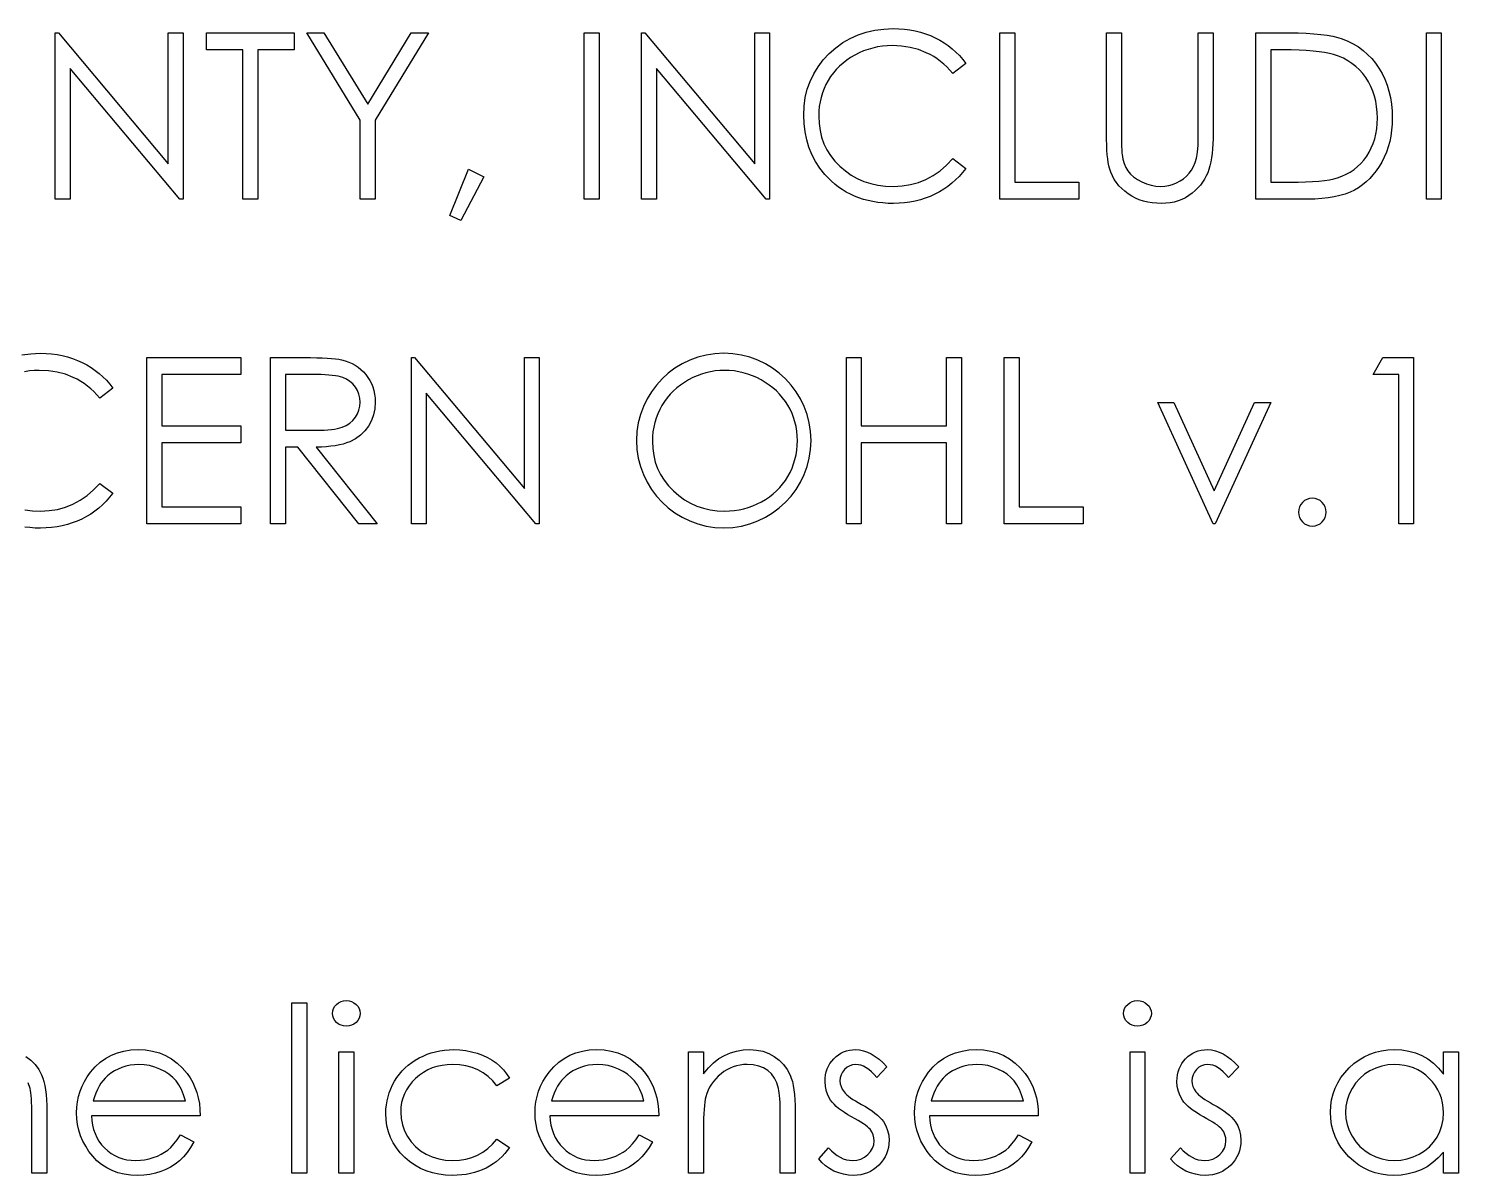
# Model space of a CAD drawing. Header units: millimetres. Extents: x -111 to 182, y -25 to 94.
# Drawn here: x -73.62 to -43.53, y 42.61 to 66.75 of the extents above; entities that cross this region are included whole.
import ezdxf

# ---------------------------------------------------------------- set-up
doc = ezdxf.new("R2010")
doc.units = ezdxf.units.MM

msp = doc.modelspace()

# ---------------------------------------------------------------- linework, layer by layer
at = {"color": 7, "linetype": 'Continuous', "flags": 128}
for points in [[(-73.054, 63.159), (-73.054, 66.659), (-73.054, 66.659), (-72.989, 66.659), (-72.989, 66.659), (-70.676, 63.904), (-70.676, 63.904), (-70.676, 66.659), (-70.676, 66.659), (-70.362, 66.659), (-70.362, 66.659), (-70.362, 63.159), (-70.362, 63.159), (-70.434, 63.159), (-70.434, 63.159), (-72.74, 65.907), (-72.74, 65.907), (-72.74, 63.159), (-72.74, 63.159), (-73.054, 63.159)], [(-69.869, 66.3), (-69.869, 66.659), (-69.869, 66.659), (-68.029, 66.659), (-68.029, 66.659), (-68.029, 66.3), (-68.029, 66.3), (-68.792, 66.3), (-68.792, 66.3), (-68.792, 63.159), (-68.792, 63.159), (-69.106, 63.159), (-69.106, 63.159), (-69.106, 66.3), (-69.106, 66.3), (-69.869, 66.3)], [(-67.76, 66.659), (-67.4, 66.659), (-67.4, 66.659), (-66.48, 65.155), (-66.48, 65.155), (-65.562, 66.659), (-65.562, 66.659), (-65.202, 66.659), (-65.202, 66.659), (-66.324, 64.823), (-66.324, 64.823), (-66.324, 63.159), (-66.324, 63.159), (-66.638, 63.159), (-66.638, 63.159), (-66.638, 64.823), (-66.638, 64.823), (-67.76, 66.659)], [(-61.926, 66.659), (-61.612, 66.659), (-61.612, 66.659), (-61.612, 63.159), (-61.612, 63.159), (-61.926, 63.159), (-61.926, 63.159), (-61.926, 66.659)], [(-60.715, 63.159), (-60.715, 66.659), (-60.715, 66.659), (-60.649, 66.659), (-60.649, 66.659), (-58.336, 63.904), (-58.336, 63.904), (-58.336, 66.659), (-58.336, 66.659), (-58.022, 66.659), (-58.022, 66.659), (-58.022, 63.159), (-58.022, 63.159), (-58.094, 63.159), (-58.094, 63.159), (-60.401, 65.907), (-60.401, 65.907), (-60.401, 63.159), (-60.401, 63.159), (-60.715, 63.159)], [(-53.894, 66.017), (-54.169, 65.806), (-54.169, 65.806), (-54.229, 65.876), (-54.291, 65.941), (-54.356, 66.002), (-54.424, 66.059), (-54.496, 66.111), (-54.569, 66.158), (-54.646, 66.202), (-54.726, 66.241), (-54.893, 66.306), (-55.068, 66.353), (-55.25, 66.381), (-55.441, 66.39), (-55.441, 66.39), (-55.546, 66.387), (-55.65, 66.377), (-55.751, 66.362), (-55.85, 66.34), (-55.948, 66.312), (-56.044, 66.278), (-56.137, 66.238), (-56.229, 66.191), (-56.317, 66.139), (-56.4, 66.083), (-56.478, 66.023), (-56.551, 65.959), (-56.619, 65.89), (-56.681, 65.817), (-56.739, 65.739), (-56.791, 65.658), (-56.838, 65.573), (-56.878, 65.485), (-56.912, 65.396), (-56.941, 65.302), (-56.962, 65.207), (-56.978, 65.109), (-56.988, 65.009), (-56.99, 64.905), (-56.99, 64.905), (-56.983, 64.751), (-56.962, 64.603), (-56.928, 64.461), (-56.879, 64.326), (-56.816, 64.197), (-56.739, 64.075), (-56.649, 63.96), (-56.544, 63.851), (-56.429, 63.752), (-56.307, 63.666), (-56.177, 63.594), (-56.04, 63.534), (-55.896, 63.488), (-55.744, 63.455), (-55.585, 63.435), (-55.419, 63.428), (-55.419, 63.428), (-55.236, 63.437), (-55.061, 63.465), (-54.893, 63.51), (-54.733, 63.574), (-54.581, 63.656), (-54.435, 63.756), (-54.299, 63.875), (-54.169, 64.012), (-54.169, 64.012), (-53.894, 63.803), (-53.894, 63.803), (-53.961, 63.718), (-54.033, 63.638), (-54.108, 63.563), (-54.187, 63.493), (-54.271, 63.427), (-54.358, 63.366), (-54.45, 63.311), (-54.545, 63.261), (-54.644, 63.216), (-54.746, 63.177), (-54.85, 63.144), (-54.958, 63.117), (-55.069, 63.096), (-55.182, 63.081), (-55.298, 63.072), (-55.417, 63.069), (-55.417, 63.069), (-55.53, 63.071), (-55.64, 63.079), (-55.747, 63.091), (-55.85, 63.108), (-55.951, 63.129), (-56.049, 63.155), (-56.143, 63.186), (-56.235, 63.222), (-56.324, 63.263), (-56.41, 63.308), (-56.493, 63.359), (-56.572, 63.413), (-56.649, 63.473), (-56.722, 63.538), (-56.793, 63.607), (-56.861, 63.681), (-56.861, 63.681), (-56.964, 63.814), (-57.055, 63.953), (-57.131, 64.099), (-57.194, 64.252), (-57.242, 64.411), (-57.276, 64.577), (-57.297, 64.75), (-57.304, 64.929), (-57.304, 64.929), (-57.296, 65.118), (-57.271, 65.299), (-57.229, 65.472), (-57.17, 65.637), (-57.095, 65.795), (-57.002, 65.946), (-56.894, 66.088), (-56.767, 66.224), (-56.629, 66.347), (-56.482, 66.454), (-56.326, 66.543), (-56.162, 66.618), (-55.99, 66.675), (-55.809, 66.716), (-55.619, 66.74), (-55.421, 66.749), (-55.421, 66.749), (-55.301, 66.746), (-55.183, 66.737), (-55.069, 66.721), (-54.957, 66.7), (-54.848, 66.674), (-54.743, 66.64), (-54.639, 66.601), (-54.54, 66.556), (-54.444, 66.505), (-54.352, 66.45), (-54.264, 66.39), (-54.182, 66.325), (-54.103, 66.255), (-54.029, 66.181), (-53.959, 66.101), (-53.894, 66.017)], [(-53.176, 66.659), (-52.862, 66.659), (-52.862, 66.659), (-52.862, 63.518), (-52.862, 63.518), (-51.516, 63.518), (-51.516, 63.518), (-51.516, 63.159), (-51.516, 63.159), (-53.176, 63.159), (-53.176, 63.159), (-53.176, 66.659)], [(-50.933, 66.659), (-50.619, 66.659), (-50.619, 66.659), (-50.619, 64.562), (-50.619, 64.562), (-50.619, 64.473), (-50.618, 64.393), (-50.616, 64.321), (-50.615, 64.259), (-50.613, 64.205), (-50.611, 64.16), (-50.608, 64.124), (-50.604, 64.096), (-50.604, 64.096), (-50.587, 63.998), (-50.561, 63.908), (-50.526, 63.826), (-50.483, 63.753), (-50.429, 63.687), (-50.363, 63.626), (-50.283, 63.571), (-50.191, 63.521), (-50.092, 63.481), (-49.993, 63.451), (-49.894, 63.434), (-49.794, 63.428), (-49.794, 63.428), (-49.708, 63.433), (-49.624, 63.446), (-49.542, 63.47), (-49.462, 63.501), (-49.385, 63.542), (-49.316, 63.589), (-49.253, 63.643), (-49.196, 63.704), (-49.146, 63.772), (-49.103, 63.848), (-49.068, 63.93), (-49.039, 64.019), (-49.039, 64.019), (-49.03, 64.056), (-49.023, 64.102), (-49.017, 64.157), (-49.012, 64.22), (-49.008, 64.293), (-49.005, 64.374), (-49.004, 64.464), (-49.003, 64.562), (-49.003, 64.562), (-49.003, 66.659), (-49.003, 66.659), (-48.689, 66.659), (-48.689, 66.659), (-48.689, 64.545), (-48.689, 64.545), (-48.69, 64.431), (-48.695, 64.322), (-48.702, 64.218), (-48.711, 64.121), (-48.724, 64.029), (-48.739, 63.943), (-48.757, 63.861), (-48.778, 63.786), (-48.803, 63.716), (-48.833, 63.647), (-48.869, 63.58), (-48.911, 63.517), (-48.958, 63.454), (-49.011, 63.395), (-49.069, 63.338), (-49.133, 63.283), (-49.201, 63.233), (-49.272, 63.19), (-49.348, 63.153), (-49.427, 63.123), (-49.509, 63.099), (-49.594, 63.083), (-49.684, 63.073), (-49.776, 63.069), (-49.776, 63.069), (-49.877, 63.073), (-49.974, 63.082), (-50.067, 63.098), (-50.157, 63.12), (-50.243, 63.148), (-50.325, 63.183), (-50.404, 63.224), (-50.479, 63.271), (-50.549, 63.324), (-50.613, 63.381), (-50.671, 63.442), (-50.723, 63.507), (-50.769, 63.575), (-50.809, 63.649), (-50.842, 63.726), (-50.87, 63.808), (-50.87, 63.808), (-50.885, 63.864), (-50.898, 63.93), (-50.908, 64.007), (-50.917, 64.094), (-50.924, 64.192), (-50.928, 64.299), (-50.932, 64.417), (-50.933, 64.545), (-50.933, 64.545), (-50.933, 66.659)], [(-47.792, 63.159), (-47.792, 66.659), (-47.792, 66.659), (-47.085, 66.659), (-47.085, 66.659), (-46.9, 66.657), (-46.729, 66.651), (-46.57, 66.641), (-46.424, 66.627), (-46.293, 66.61), (-46.173, 66.588), (-46.068, 66.562), (-45.974, 66.533), (-45.974, 66.533), (-45.854, 66.484), (-45.74, 66.428), (-45.633, 66.362), (-45.533, 66.289), (-45.439, 66.207), (-45.352, 66.118), (-45.272, 66.02), (-45.2, 65.914), (-45.134, 65.801), (-45.077, 65.684), (-45.029, 65.56), (-44.99, 65.432), (-44.959, 65.298), (-44.937, 65.159), (-44.924, 65.014), (-44.92, 64.865), (-44.92, 64.865), (-44.923, 64.735), (-44.934, 64.61), (-44.951, 64.488), (-44.975, 64.371), (-45.006, 64.257), (-45.045, 64.147), (-45.089, 64.041), (-45.141, 63.939), (-45.199, 63.843), (-45.26, 63.753), (-45.326, 63.669), (-45.395, 63.592), (-45.469, 63.521), (-45.547, 63.458), (-45.63, 63.4), (-45.716, 63.349), (-45.809, 63.304), (-45.91, 63.266), (-46.021, 63.233), (-46.14, 63.207), (-46.269, 63.186), (-46.406, 63.171), (-46.552, 63.162), (-46.707, 63.159), (-46.707, 63.159), (-47.792, 63.159)], [(-44.202, 66.659), (-43.888, 66.659), (-43.888, 66.659), (-43.888, 63.159), (-43.888, 63.159), (-44.202, 63.159), (-44.202, 63.159), (-44.202, 66.659)], [(-47.477, 63.518), (-47.076, 63.518), (-47.076, 63.518), (-46.903, 63.519), (-46.743, 63.524), (-46.597, 63.531), (-46.465, 63.54), (-46.347, 63.553), (-46.242, 63.568), (-46.152, 63.586), (-46.075, 63.607), (-46.075, 63.607), (-45.98, 63.642), (-45.889, 63.683), (-45.805, 63.73), (-45.725, 63.784), (-45.651, 63.844), (-45.582, 63.911), (-45.518, 63.983), (-45.459, 64.062), (-45.406, 64.147), (-45.361, 64.236), (-45.322, 64.329), (-45.29, 64.427), (-45.265, 64.53), (-45.248, 64.638), (-45.237, 64.749), (-45.234, 64.865), (-45.234, 64.865), (-45.237, 64.988), (-45.249, 65.106), (-45.268, 65.219), (-45.295, 65.328), (-45.329, 65.432), (-45.371, 65.532), (-45.42, 65.627), (-45.478, 65.717), (-45.542, 65.802), (-45.612, 65.88), (-45.688, 65.951), (-45.769, 66.015), (-45.856, 66.072), (-45.95, 66.123), (-46.05, 66.165), (-46.156, 66.202), (-46.156, 66.202), (-46.244, 66.225), (-46.345, 66.245), (-46.46, 66.261), (-46.588, 66.275), (-46.729, 66.286), (-46.883, 66.294), (-47.051, 66.299), (-47.231, 66.3), (-47.231, 66.3), (-47.477, 66.3), (-47.477, 66.3), (-47.477, 63.518)], [(-64.356, 63.787), (-64.035, 63.632), (-64.035, 63.632), (-64.518, 62.71), (-64.518, 62.71), (-64.753, 62.813), (-64.753, 62.813), (-64.356, 63.787)], [(-73.758, 59.882), (-73.568, 59.907), (-73.37, 59.915), (-73.37, 59.915), (-73.249, 59.913), (-73.132, 59.903), (-73.017, 59.888), (-72.906, 59.867), (-72.797, 59.84), (-72.691, 59.807), (-72.588, 59.767), (-72.489, 59.723), (-72.393, 59.672), (-72.301, 59.617), (-72.213, 59.556), (-72.13, 59.492), (-72.052, 59.422), (-71.977, 59.347), (-71.908, 59.268), (-71.843, 59.183)], [(-71.125, 59.826), (-69.151, 59.826), (-69.151, 59.826), (-69.151, 59.467), (-69.151, 59.467), (-70.811, 59.467), (-70.811, 59.467), (-70.811, 58.39), (-70.811, 58.39), (-69.151, 58.39), (-69.151, 58.39), (-69.151, 58.031), (-69.151, 58.031), (-70.811, 58.031), (-70.811, 58.031), (-70.811, 56.685), (-70.811, 56.685), (-69.151, 56.685), (-69.151, 56.685), (-69.151, 56.326), (-69.151, 56.326), (-71.125, 56.326), (-71.125, 56.326), (-71.125, 59.826)], [(-68.522, 59.826), (-67.822, 59.826), (-67.822, 59.826), (-67.682, 59.825), (-67.553, 59.823), (-67.436, 59.819), (-67.331, 59.814), (-67.238, 59.807), (-67.157, 59.799), (-67.086, 59.789), (-67.029, 59.778), (-67.029, 59.778), (-66.953, 59.758), (-66.88, 59.732), (-66.81, 59.701), (-66.745, 59.665), (-66.683, 59.624), (-66.625, 59.577), (-66.57, 59.526), (-66.52, 59.469), (-66.474, 59.409), (-66.434, 59.345), (-66.4, 59.277), (-66.373, 59.207), (-66.351, 59.132), (-66.336, 59.055), (-66.326, 58.974), (-66.324, 58.89), (-66.324, 58.89), (-66.332, 58.75), (-66.358, 58.62), (-66.401, 58.498), (-66.462, 58.384), (-66.538, 58.282), (-66.629, 58.193), (-66.736, 58.117), (-66.856, 58.055), (-66.924, 58.029), (-66.997, 58.006), (-67.076, 57.987), (-67.161, 57.97), (-67.253, 57.958), (-67.351, 57.949), (-67.455, 57.943), (-67.565, 57.941), (-67.565, 57.941), (-66.279, 56.326), (-66.279, 56.326), (-66.667, 56.326), (-66.667, 56.326), (-67.953, 57.941), (-67.953, 57.941), (-68.208, 57.941), (-68.208, 57.941), (-68.208, 56.326), (-68.208, 56.326), (-68.522, 56.326), (-68.522, 56.326), (-68.522, 59.826)], [(-65.561, 56.326), (-65.561, 59.826), (-65.561, 59.826), (-65.495, 59.826), (-65.495, 59.826), (-63.183, 57.071), (-63.183, 57.071), (-63.183, 59.826), (-63.183, 59.826), (-62.869, 59.826), (-62.869, 59.826), (-62.869, 56.326), (-62.869, 56.326), (-62.94, 56.326), (-62.94, 56.326), (-65.247, 59.074), (-65.247, 59.074), (-65.247, 56.326), (-65.247, 56.326), (-65.561, 56.326)], [(-56.407, 59.826), (-56.093, 59.826), (-56.093, 59.826), (-56.093, 58.39), (-56.093, 58.39), (-54.298, 58.39), (-54.298, 58.39), (-54.298, 59.826), (-54.298, 59.826), (-53.984, 59.826), (-53.984, 59.826), (-53.984, 56.326), (-53.984, 56.326), (-54.298, 56.326), (-54.298, 56.326), (-54.298, 58.031), (-54.298, 58.031), (-56.093, 58.031), (-56.093, 58.031), (-56.093, 56.326), (-56.093, 56.326), (-56.407, 56.326), (-56.407, 56.326), (-56.407, 59.826)], [(-53.086, 59.826), (-52.772, 59.826), (-52.772, 59.826), (-52.772, 56.685), (-52.772, 56.685), (-51.426, 56.685), (-51.426, 56.685), (-51.426, 56.326), (-51.426, 56.326), (-53.086, 56.326), (-53.086, 56.326), (-53.086, 59.826)], [(-45.118, 59.826), (-44.471, 59.826), (-44.471, 59.826), (-44.471, 56.326), (-44.471, 56.326), (-44.785, 56.326), (-44.785, 56.326), (-44.785, 59.467), (-44.785, 59.467), (-45.324, 59.467), (-45.324, 59.467), (-45.118, 59.826)], [(-71.843, 59.183), (-72.118, 58.973), (-72.118, 58.973), (-72.177, 59.042), (-72.24, 59.108), (-72.305, 59.169), (-72.373, 59.225), (-72.444, 59.277), (-72.518, 59.325), (-72.595, 59.369), (-72.675, 59.408), (-72.842, 59.473), (-73.017, 59.519), (-73.199, 59.547), (-73.39, 59.556), (-73.39, 59.556), (-73.495, 59.554), (-73.598, 59.544), (-73.7, 59.528)], [(-68.208, 59.467), (-68.208, 58.3), (-68.208, 58.3), (-67.567, 58.295), (-67.567, 58.295), (-67.478, 58.296), (-67.394, 58.299), (-67.316, 58.304), (-67.244, 58.311), (-67.178, 58.32), (-67.118, 58.332), (-67.064, 58.345), (-67.016, 58.36), (-66.932, 58.398), (-66.857, 58.445), (-66.793, 58.503), (-66.738, 58.569), (-66.694, 58.644), (-66.663, 58.721), (-66.644, 58.804), (-66.638, 58.89), (-66.638, 58.89), (-66.644, 58.974), (-66.663, 59.055), (-66.695, 59.132), (-66.739, 59.204), (-66.794, 59.27), (-66.856, 59.325), (-66.927, 59.371), (-67.005, 59.406), (-67.05, 59.42), (-67.101, 59.432), (-67.159, 59.443), (-67.224, 59.451), (-67.296, 59.458), (-67.375, 59.463), (-67.46, 59.466), (-67.552, 59.467), (-67.552, 59.467), (-68.208, 59.467)], [(-58.972, 59.556), (-59.071, 59.554), (-59.169, 59.544), (-59.266, 59.528), (-59.362, 59.507), (-59.455, 59.478), (-59.549, 59.444), (-59.64, 59.403), (-59.73, 59.356), (-59.817, 59.304), (-59.899, 59.247), (-59.976, 59.186), (-60.049, 59.121), (-60.116, 59.052), (-60.179, 58.978), (-60.237, 58.899), (-60.289, 58.817), (-60.336, 58.731), (-60.377, 58.643), (-60.412, 58.552), (-60.44, 58.458), (-60.462, 58.363), (-60.478, 58.265), (-60.488, 58.165), (-60.49, 58.062), (-60.49, 58.062), (-60.483, 57.91), (-60.462, 57.765), (-60.428, 57.626), (-60.379, 57.493), (-60.316, 57.365), (-60.24, 57.244), (-60.15, 57.129), (-60.045, 57.02), (-59.931, 56.92), (-59.811, 56.834), (-59.685, 56.761), (-59.554, 56.701), (-59.417, 56.654), (-59.275, 56.622), (-59.126, 56.601), (-58.972, 56.595), (-58.972, 56.595), (-58.868, 56.598), (-58.766, 56.607), (-58.666, 56.622), (-58.568, 56.644), (-58.472, 56.671), (-58.378, 56.704), (-58.286, 56.744), (-58.196, 56.79), (-58.109, 56.841), (-58.027, 56.896), (-57.95, 56.957), (-57.878, 57.021), (-57.811, 57.09), (-57.748, 57.163), (-57.691, 57.241), (-57.639, 57.324), (-57.592, 57.41), (-57.551, 57.499), (-57.517, 57.589), (-57.489, 57.682), (-57.467, 57.778), (-57.452, 57.875), (-57.442, 57.975), (-57.439, 58.078), (-57.439, 58.078), (-57.442, 58.179), (-57.452, 58.279), (-57.467, 58.376), (-57.489, 58.47), (-57.517, 58.562), (-57.551, 58.651), (-57.592, 58.738), (-57.639, 58.823), (-57.691, 58.904), (-57.749, 58.981), (-57.812, 59.054), (-57.879, 59.123), (-57.952, 59.188), (-58.031, 59.248), (-58.114, 59.304), (-58.202, 59.356), (-58.293, 59.403), (-58.386, 59.444), (-58.48, 59.478), (-58.576, 59.507), (-58.673, 59.528), (-58.771, 59.544), (-58.871, 59.554), (-58.972, 59.556)], [(-49.856, 58.883), (-49.516, 58.883), (-49.516, 58.883), (-48.667, 57.021), (-48.667, 57.021), (-47.818, 58.883), (-47.818, 58.883), (-47.477, 58.883), (-47.477, 58.883), (-48.644, 56.326), (-48.644, 56.326), (-48.689, 56.326), (-48.689, 56.326), (-49.856, 58.883)], [(-73.693, 56.622), (-73.534, 56.601), (-73.368, 56.595), (-73.368, 56.595), (-73.185, 56.604), (-73.01, 56.631), (-72.842, 56.677), (-72.681, 56.741), (-72.529, 56.823), (-72.384, 56.923), (-72.247, 57.041), (-72.118, 57.178), (-72.118, 57.178), (-71.843, 56.97), (-71.843, 56.97), (-71.91, 56.885), (-71.982, 56.805), (-72.057, 56.729), (-72.136, 56.659), (-72.219, 56.593), (-72.307, 56.533), (-72.399, 56.478), (-72.494, 56.427), (-72.593, 56.382), (-72.695, 56.344), (-72.799, 56.311), (-72.907, 56.284), (-73.017, 56.263), (-73.131, 56.248), (-73.247, 56.239), (-73.366, 56.236), (-73.366, 56.236), (-73.479, 56.238), (-73.589, 56.246), (-73.695, 56.258)], [(-68.074, 46.249), (-67.76, 46.249), (-67.76, 46.249), (-67.76, 42.659), (-67.76, 42.659), (-68.074, 42.659), (-68.074, 42.659), (-68.074, 46.249)], [(-66.931, 46.294), (-66.873, 46.289), (-66.819, 46.274), (-66.769, 46.249), (-66.724, 46.214), (-66.686, 46.173), (-66.659, 46.127), (-66.643, 46.077), (-66.638, 46.023), (-66.638, 46.023), (-66.643, 45.97), (-66.659, 45.921), (-66.686, 45.876), (-66.724, 45.834), (-66.769, 45.8), (-66.819, 45.775), (-66.873, 45.76), (-66.931, 45.755), (-66.931, 45.755), (-66.988, 45.76), (-67.041, 45.775), (-67.091, 45.8), (-67.136, 45.834), (-67.173, 45.876), (-67.199, 45.921), (-67.215, 45.97), (-67.221, 46.023), (-67.221, 46.023), (-67.215, 46.077), (-67.199, 46.127), (-67.173, 46.173), (-67.136, 46.214), (-67.091, 46.249), (-67.041, 46.274), (-66.988, 46.289), (-66.931, 46.294)], [(-50.283, 46.294), (-50.225, 46.289), (-50.171, 46.274), (-50.121, 46.249), (-50.077, 46.214), (-50.039, 46.173), (-50.012, 46.127), (-49.996, 46.077), (-49.99, 46.023), (-49.99, 46.023), (-49.996, 45.97), (-50.012, 45.921), (-50.039, 45.876), (-50.077, 45.834), (-50.121, 45.8), (-50.171, 45.775), (-50.225, 45.76), (-50.283, 45.755), (-50.283, 45.755), (-50.341, 45.76), (-50.393, 45.775), (-50.443, 45.8), (-50.488, 45.834), (-50.525, 45.876), (-50.552, 45.921), (-50.568, 45.97), (-50.574, 46.023), (-50.574, 46.023), (-50.568, 46.077), (-50.552, 46.127), (-50.525, 46.173), (-50.488, 46.214), (-50.443, 46.249), (-50.393, 46.274), (-50.341, 46.289), (-50.283, 46.294)], [(-70.417, 43.467), (-70.138, 43.32), (-70.138, 43.32), (-70.206, 43.203), (-70.28, 43.098), (-70.359, 43.004), (-70.443, 42.923), (-70.532, 42.852), (-70.626, 42.79), (-70.726, 42.737), (-70.831, 42.693), (-70.943, 42.658), (-71.061, 42.634), (-71.187, 42.619), (-71.319, 42.614), (-71.319, 42.614), (-71.466, 42.62), (-71.605, 42.639), (-71.736, 42.671), (-71.858, 42.715), (-71.972, 42.772), (-72.078, 42.841), (-72.176, 42.923), (-72.265, 43.018), (-72.345, 43.12), (-72.414, 43.226), (-72.472, 43.336), (-72.52, 43.448), (-72.558, 43.564), (-72.585, 43.683), (-72.6, 43.805), (-72.606, 43.931), (-72.606, 43.931), (-72.601, 44.049), (-72.587, 44.164), (-72.564, 44.275), (-72.532, 44.384), (-72.491, 44.489), (-72.44, 44.591), (-72.38, 44.689), (-72.311, 44.785), (-72.311, 44.785), (-72.214, 44.896), (-72.109, 44.994), (-71.996, 45.075), (-71.874, 45.142), (-71.745, 45.194), (-71.609, 45.232), (-71.464, 45.254), (-71.311, 45.262), (-71.311, 45.262), (-71.154, 45.254), (-71.005, 45.23), (-70.864, 45.191), (-70.732, 45.136), (-70.607, 45.065), (-70.49, 44.978), (-70.382, 44.876), (-70.281, 44.758), (-70.281, 44.758), (-70.217, 44.666), (-70.162, 44.57), (-70.114, 44.466), (-70.075, 44.358), (-70.044, 44.245), (-70.022, 44.126), (-70.009, 44.001), (-70.003, 43.871), (-70.003, 43.871), (-72.292, 43.871), (-72.292, 43.871), (-72.285, 43.77), (-72.271, 43.673), (-72.249, 43.581), (-72.218, 43.494), (-72.18, 43.412), (-72.134, 43.334), (-72.079, 43.261), (-72.017, 43.193), (-71.948, 43.131), (-71.876, 43.077), (-71.799, 43.031), (-71.719, 42.994), (-71.635, 42.965), (-71.546, 42.945), (-71.454, 42.932), (-71.358, 42.928), (-71.358, 42.928), (-71.264, 42.932), (-71.173, 42.943), (-71.081, 42.962), (-70.992, 42.988), (-70.905, 43.02), (-70.826, 43.058), (-70.754, 43.1), (-70.688, 43.147), (-70.624, 43.204), (-70.558, 43.277), (-70.488, 43.364), (-70.417, 43.467)], [(-67.086, 45.217), (-66.772, 45.217), (-66.772, 45.217), (-66.772, 42.659), (-66.772, 42.659), (-67.086, 42.659), (-67.086, 42.659), (-67.086, 45.217)], [(-63.497, 44.662), (-63.76, 44.499), (-63.76, 44.499), (-63.849, 44.604), (-63.946, 44.695), (-64.051, 44.772), (-64.163, 44.835), (-64.283, 44.884), (-64.412, 44.919), (-64.547, 44.94), (-64.691, 44.947), (-64.691, 44.947), (-64.806, 44.943), (-64.916, 44.929), (-65.022, 44.906), (-65.122, 44.875), (-65.217, 44.833), (-65.308, 44.783), (-65.393, 44.724), (-65.474, 44.655), (-65.547, 44.58), (-65.61, 44.501), (-65.664, 44.418), (-65.707, 44.331), (-65.742, 44.241), (-65.766, 44.146), (-65.78, 44.047), (-65.785, 43.945), (-65.785, 43.945), (-65.776, 43.811), (-65.749, 43.681), (-65.705, 43.555), (-65.642, 43.433), (-65.564, 43.32), (-65.472, 43.22), (-65.367, 43.134), (-65.249, 43.061), (-65.12, 43.003), (-64.984, 42.961), (-64.84, 42.937), (-64.689, 42.928), (-64.689, 42.928), (-64.55, 42.935), (-64.417, 42.956), (-64.292, 42.991), (-64.172, 43.04), (-64.059, 43.103), (-63.953, 43.181), (-63.853, 43.272), (-63.76, 43.377), (-63.76, 43.377), (-63.497, 43.204), (-63.497, 43.204), (-63.544, 43.136), (-63.596, 43.072), (-63.652, 43.012), (-63.712, 42.956), (-63.775, 42.903), (-63.843, 42.855), (-63.915, 42.81), (-63.99, 42.769), (-64.068, 42.733), (-64.149, 42.701), (-64.233, 42.674), (-64.32, 42.653), (-64.409, 42.636), (-64.501, 42.624), (-64.596, 42.616), (-64.694, 42.614), (-64.694, 42.614), (-64.842, 42.62), (-64.984, 42.638), (-65.119, 42.667), (-65.248, 42.709), (-65.371, 42.762), (-65.487, 42.827), (-65.597, 42.904), (-65.7, 42.993), (-65.794, 43.091), (-65.874, 43.194), (-65.943, 43.301), (-65.999, 43.414), (-66.043, 43.533), (-66.074, 43.655), (-66.093, 43.784), (-66.099, 43.917), (-66.099, 43.917), (-66.096, 44.007), (-66.087, 44.096), (-66.073, 44.184), (-66.052, 44.269), (-66.026, 44.354), (-65.994, 44.436), (-65.956, 44.517), (-65.913, 44.596), (-65.864, 44.673), (-65.81, 44.744), (-65.753, 44.812), (-65.691, 44.875), (-65.625, 44.934), (-65.554, 44.989), (-65.478, 45.039), (-65.399, 45.086), (-65.316, 45.127), (-65.231, 45.163), (-65.143, 45.193), (-65.053, 45.217), (-64.96, 45.237), (-64.865, 45.25), (-64.768, 45.259), (-64.668, 45.262), (-64.668, 45.262), (-64.542, 45.257), (-64.418, 45.242), (-64.297, 45.218), (-64.178, 45.184), (-64.064, 45.142), (-63.959, 45.094), (-63.863, 45.04), (-63.776, 44.98), (-63.697, 44.914), (-63.624, 44.839), (-63.557, 44.755), (-63.497, 44.662)], [(-60.769, 43.467), (-60.49, 43.32), (-60.49, 43.32), (-60.559, 43.203), (-60.633, 43.098), (-60.711, 43.004), (-60.795, 42.923), (-60.884, 42.852), (-60.978, 42.79), (-61.079, 42.737), (-61.184, 42.693), (-61.295, 42.658), (-61.414, 42.634), (-61.539, 42.619), (-61.672, 42.614), (-61.672, 42.614), (-61.819, 42.62), (-61.958, 42.639), (-62.088, 42.671), (-62.211, 42.715), (-62.324, 42.772), (-62.43, 42.841), (-62.528, 42.923), (-62.618, 43.018), (-62.697, 43.12), (-62.767, 43.226), (-62.825, 43.336), (-62.873, 43.448), (-62.911, 43.564), (-62.937, 43.683), (-62.953, 43.805), (-62.958, 43.931), (-62.958, 43.931), (-62.953, 44.049), (-62.94, 44.164), (-62.917, 44.275), (-62.885, 44.384), (-62.843, 44.489), (-62.793, 44.591), (-62.732, 44.689), (-62.664, 44.785), (-62.664, 44.785), (-62.566, 44.896), (-62.461, 44.994), (-62.348, 45.075), (-62.227, 45.142), (-62.098, 45.194), (-61.961, 45.232), (-61.817, 45.254), (-61.664, 45.262), (-61.664, 45.262), (-61.507, 45.254), (-61.358, 45.23), (-61.217, 45.191), (-61.084, 45.136), (-60.959, 45.065), (-60.843, 44.978), (-60.734, 44.876), (-60.634, 44.758), (-60.634, 44.758), (-60.57, 44.666), (-60.514, 44.57), (-60.466, 44.466), (-60.428, 44.358), (-60.397, 44.245), (-60.375, 44.126), (-60.361, 44.001), (-60.356, 43.871), (-60.356, 43.871), (-62.644, 43.871), (-62.644, 43.871), (-62.638, 43.77), (-62.624, 43.673), (-62.601, 43.581), (-62.571, 43.494), (-62.533, 43.412), (-62.486, 43.334), (-62.432, 43.261), (-62.369, 43.193), (-62.301, 43.131), (-62.228, 43.077), (-62.152, 43.031), (-62.071, 42.994), (-61.987, 42.965), (-61.899, 42.945), (-61.807, 42.932), (-61.711, 42.928), (-61.711, 42.928), (-61.617, 42.932), (-61.525, 42.943), (-61.434, 42.962), (-61.344, 42.988), (-61.258, 43.02), (-61.179, 43.058), (-61.107, 43.1), (-61.041, 43.147), (-60.977, 43.204), (-60.91, 43.277), (-60.841, 43.364), (-60.769, 43.467)], [(-59.727, 45.217), (-59.413, 45.217), (-59.413, 45.217), (-59.413, 44.755), (-59.413, 44.755), (-59.31, 44.879), (-59.202, 44.985), (-59.089, 45.072), (-58.97, 45.141), (-58.845, 45.194), (-58.716, 45.231), (-58.58, 45.254), (-58.44, 45.262), (-58.44, 45.262), (-58.299, 45.252), (-58.165, 45.226), (-58.041, 45.18), (-57.924, 45.117), (-57.819, 45.039), (-57.728, 44.947), (-57.652, 44.844), (-57.591, 44.727), (-57.566, 44.662), (-57.544, 44.588), (-57.526, 44.506), (-57.511, 44.415), (-57.499, 44.315), (-57.491, 44.207), (-57.485, 44.09), (-57.484, 43.965), (-57.484, 43.965), (-57.484, 42.659), (-57.484, 42.659), (-57.798, 42.659), (-57.798, 42.659), (-57.798, 43.862), (-57.798, 43.862), (-57.799, 43.967), (-57.8, 44.062), (-57.803, 44.148), (-57.807, 44.226), (-57.813, 44.294), (-57.819, 44.353), (-57.827, 44.403), (-57.835, 44.444), (-57.835, 44.444), (-57.871, 44.562), (-57.921, 44.664), (-57.984, 44.75), (-58.06, 44.821), (-58.15, 44.877), (-58.252, 44.916), (-58.367, 44.94), (-58.495, 44.947), (-58.495, 44.947), (-58.571, 44.945), (-58.644, 44.936), (-58.716, 44.92), (-58.786, 44.899), (-58.854, 44.871), (-58.92, 44.838), (-58.984, 44.798), (-59.045, 44.753), (-59.103, 44.702), (-59.156, 44.649), (-59.204, 44.593), (-59.247, 44.534), (-59.284, 44.473), (-59.316, 44.408), (-59.343, 44.34), (-59.365, 44.27), (-59.365, 44.27), (-59.376, 44.218), (-59.386, 44.157), (-59.394, 44.086), (-59.401, 44.004), (-59.406, 43.914), (-59.411, 43.814), (-59.413, 43.704), (-59.413, 43.584), (-59.413, 43.584), (-59.413, 42.659), (-59.413, 42.659), (-59.727, 42.659), (-59.727, 42.659), (-59.727, 45.217)], [(-55.554, 44.898), (-55.768, 44.678), (-55.768, 44.678), (-55.824, 44.741), (-55.88, 44.796), (-55.936, 44.842), (-55.991, 44.88), (-56.046, 44.91), (-56.101, 44.931), (-56.155, 44.943), (-56.209, 44.947), (-56.209, 44.947), (-56.275, 44.941), (-56.336, 44.921), (-56.393, 44.889), (-56.444, 44.844), (-56.487, 44.79), (-56.517, 44.732), (-56.535, 44.67), (-56.542, 44.603), (-56.542, 44.603), (-56.536, 44.543), (-56.52, 44.485), (-56.493, 44.427), (-56.455, 44.371), (-56.455, 44.371), (-56.43, 44.342), (-56.399, 44.313), (-56.363, 44.281), (-56.32, 44.249), (-56.271, 44.215), (-56.216, 44.181), (-56.156, 44.145), (-56.089, 44.107), (-56.089, 44.107), (-56.008, 44.061), (-55.934, 44.016), (-55.866, 43.97), (-55.805, 43.925), (-55.751, 43.88), (-55.703, 43.836), (-55.662, 43.792), (-55.629, 43.749), (-55.629, 43.749), (-55.577, 43.658), (-55.539, 43.562), (-55.517, 43.46), (-55.51, 43.353), (-55.51, 43.353), (-55.513, 43.277), (-55.523, 43.204), (-55.54, 43.134), (-55.563, 43.068), (-55.594, 43.003), (-55.63, 42.942), (-55.674, 42.884), (-55.724, 42.829), (-55.779, 42.778), (-55.838, 42.735), (-55.899, 42.698), (-55.965, 42.668), (-56.033, 42.644), (-56.105, 42.627), (-56.181, 42.618), (-56.259, 42.614), (-56.259, 42.614), (-56.365, 42.62), (-56.468, 42.637), (-56.569, 42.666), (-56.668, 42.706), (-56.761, 42.756), (-56.846, 42.816), (-56.922, 42.884), (-56.99, 42.96), (-56.99, 42.96), (-56.782, 43.197), (-56.782, 43.197), (-56.722, 43.134), (-56.661, 43.08), (-56.598, 43.033), (-56.536, 42.996), (-56.472, 42.966), (-56.407, 42.945), (-56.342, 42.932), (-56.275, 42.928), (-56.275, 42.928), (-56.185, 42.936), (-56.101, 42.959), (-56.025, 42.997), (-55.955, 43.051), (-55.898, 43.115), (-55.857, 43.185), (-55.832, 43.259), (-55.824, 43.34), (-55.824, 43.34), (-55.829, 43.406), (-55.845, 43.469), (-55.872, 43.528), (-55.91, 43.584), (-55.91, 43.584), (-55.934, 43.61), (-55.966, 43.639), (-56.005, 43.67), (-56.049, 43.702), (-56.101, 43.736), (-56.16, 43.771), (-56.225, 43.808), (-56.298, 43.847), (-56.298, 43.847), (-56.375, 43.892), (-56.447, 43.936), (-56.511, 43.98), (-56.57, 44.023), (-56.622, 44.067), (-56.667, 44.11), (-56.706, 44.154), (-56.739, 44.197), (-56.739, 44.197), (-56.79, 44.286), (-56.826, 44.382), (-56.849, 44.483), (-56.856, 44.591), (-56.856, 44.591), (-56.853, 44.661), (-56.844, 44.729), (-56.83, 44.793), (-56.81, 44.855), (-56.784, 44.913), (-56.753, 44.968), (-56.715, 45.021), (-56.673, 45.07), (-56.625, 45.115), (-56.575, 45.154), (-56.521, 45.187), (-56.465, 45.214), (-56.406, 45.235), (-56.343, 45.25), (-56.278, 45.259), (-56.209, 45.262), (-56.209, 45.262), (-56.128, 45.256), (-56.047, 45.239), (-55.965, 45.21), (-55.883, 45.17), (-55.801, 45.119), (-55.719, 45.057), (-55.636, 44.983), (-55.554, 44.898)], [(-52.782, 43.467), (-52.503, 43.32), (-52.503, 43.32), (-52.572, 43.203), (-52.645, 43.098), (-52.724, 43.004), (-52.808, 42.923), (-52.897, 42.852), (-52.991, 42.79), (-53.091, 42.737), (-53.197, 42.693), (-53.308, 42.658), (-53.427, 42.634), (-53.552, 42.619), (-53.685, 42.614), (-53.685, 42.614), (-53.832, 42.62), (-53.971, 42.639), (-54.101, 42.671), (-54.224, 42.715), (-54.337, 42.772), (-54.443, 42.841), (-54.541, 42.923), (-54.63, 43.018), (-54.71, 43.12), (-54.78, 43.226), (-54.838, 43.336), (-54.886, 43.448), (-54.923, 43.564), (-54.95, 43.683), (-54.965, 43.805), (-54.971, 43.931), (-54.971, 43.931), (-54.966, 44.049), (-54.953, 44.164), (-54.93, 44.275), (-54.897, 44.384), (-54.856, 44.489), (-54.806, 44.591), (-54.745, 44.689), (-54.677, 44.785), (-54.677, 44.785), (-54.579, 44.896), (-54.474, 44.994), (-54.361, 45.075), (-54.24, 45.142), (-54.111, 45.194), (-53.974, 45.232), (-53.83, 45.254), (-53.677, 45.262), (-53.677, 45.262), (-53.52, 45.254), (-53.37, 45.23), (-53.229, 45.191), (-53.097, 45.136), (-52.972, 45.065), (-52.856, 44.978), (-52.747, 44.876), (-52.647, 44.758), (-52.647, 44.758), (-52.582, 44.666), (-52.527, 44.57), (-52.479, 44.466), (-52.441, 44.358), (-52.41, 44.245), (-52.387, 44.126), (-52.374, 44.001), (-52.369, 43.871), (-52.369, 43.871), (-54.657, 43.871), (-54.657, 43.871), (-54.651, 43.77), (-54.637, 43.673), (-54.614, 43.581), (-54.583, 43.494), (-54.545, 43.412), (-54.499, 43.334), (-54.445, 43.261), (-54.382, 43.193), (-54.313, 43.131), (-54.241, 43.077), (-54.165, 43.031), (-54.084, 42.994), (-54, 42.965), (-53.912, 42.945), (-53.82, 42.932), (-53.724, 42.928), (-53.724, 42.928), (-53.63, 42.932), (-53.538, 42.943), (-53.447, 42.962), (-53.357, 42.988), (-53.271, 43.02), (-53.192, 43.058), (-53.119, 43.1), (-53.054, 43.147), (-52.99, 43.204), (-52.923, 43.277), (-52.854, 43.364), (-52.782, 43.467)], [(-50.439, 45.217), (-50.125, 45.217), (-50.125, 45.217), (-50.125, 42.659), (-50.125, 42.659), (-50.439, 42.659), (-50.439, 42.659), (-50.439, 45.217)], [(-48.151, 44.898), (-48.364, 44.678), (-48.364, 44.678), (-48.42, 44.741), (-48.476, 44.796), (-48.532, 44.842), (-48.587, 44.88), (-48.642, 44.91), (-48.697, 44.931), (-48.751, 44.943), (-48.805, 44.947), (-48.805, 44.947), (-48.871, 44.941), (-48.932, 44.921), (-48.989, 44.889), (-49.04, 44.844), (-49.083, 44.79), (-49.113, 44.732), (-49.131, 44.67), (-49.138, 44.603), (-49.138, 44.603), (-49.132, 44.543), (-49.116, 44.485), (-49.089, 44.427), (-49.051, 44.371), (-49.051, 44.371), (-49.026, 44.342), (-48.995, 44.313), (-48.959, 44.281), (-48.916, 44.249), (-48.867, 44.215), (-48.812, 44.181), (-48.752, 44.145), (-48.686, 44.107), (-48.686, 44.107), (-48.604, 44.061), (-48.53, 44.016), (-48.462, 43.97), (-48.401, 43.925), (-48.347, 43.88), (-48.299, 43.836), (-48.259, 43.792), (-48.225, 43.749), (-48.225, 43.749), (-48.173, 43.658), (-48.135, 43.562), (-48.113, 43.46), (-48.106, 43.353), (-48.106, 43.353), (-48.109, 43.277), (-48.119, 43.204), (-48.136, 43.134), (-48.159, 43.068), (-48.19, 43.003), (-48.226, 42.942), (-48.27, 42.884), (-48.32, 42.829), (-48.376, 42.778), (-48.434, 42.735), (-48.496, 42.698), (-48.561, 42.668), (-48.629, 42.644), (-48.702, 42.627), (-48.777, 42.618), (-48.855, 42.614), (-48.855, 42.614), (-48.961, 42.62), (-49.064, 42.637), (-49.165, 42.666), (-49.264, 42.706), (-49.357, 42.756), (-49.442, 42.816), (-49.518, 42.884), (-49.586, 42.96), (-49.586, 42.96), (-49.378, 43.197), (-49.378, 43.197), (-49.318, 43.134), (-49.257, 43.08), (-49.195, 43.033), (-49.132, 42.996), (-49.068, 42.966), (-49.003, 42.945), (-48.938, 42.932), (-48.871, 42.928), (-48.871, 42.928), (-48.781, 42.936), (-48.697, 42.959), (-48.621, 42.997), (-48.552, 43.051), (-48.494, 43.115), (-48.453, 43.185), (-48.428, 43.259), (-48.42, 43.34), (-48.42, 43.34), (-48.425, 43.406), (-48.442, 43.469), (-48.468, 43.528), (-48.506, 43.584), (-48.506, 43.584), (-48.531, 43.61), (-48.562, 43.639), (-48.601, 43.67), (-48.646, 43.702), (-48.697, 43.736), (-48.756, 43.771), (-48.822, 43.808), (-48.894, 43.847), (-48.894, 43.847), (-48.972, 43.892), (-49.043, 43.936), (-49.108, 43.98), (-49.166, 44.023), (-49.218, 44.067), (-49.263, 44.11), (-49.303, 44.154), (-49.335, 44.197), (-49.335, 44.197), (-49.386, 44.286), (-49.422, 44.382), (-49.445, 44.483), (-49.452, 44.591), (-49.452, 44.591), (-49.449, 44.661), (-49.441, 44.729), (-49.426, 44.793), (-49.406, 44.855), (-49.38, 44.913), (-49.349, 44.968), (-49.312, 45.021), (-49.269, 45.07), (-49.221, 45.115), (-49.171, 45.154), (-49.117, 45.187), (-49.061, 45.214), (-49.002, 45.235), (-48.939, 45.25), (-48.874, 45.259), (-48.805, 45.262), (-48.805, 45.262), (-48.724, 45.256), (-48.643, 45.239), (-48.561, 45.21), (-48.479, 45.17), (-48.397, 45.119), (-48.315, 45.057), (-48.233, 44.983), (-48.151, 44.898)], [(-43.529, 45.217), (-43.529, 42.659), (-43.529, 42.659), (-43.843, 42.659), (-43.843, 42.659), (-43.843, 43.101), (-43.843, 43.101), (-43.952, 42.984), (-44.066, 42.883), (-44.188, 42.798), (-44.315, 42.731), (-44.449, 42.68), (-44.589, 42.644), (-44.735, 42.621), (-44.888, 42.614), (-44.888, 42.614), (-45.023, 42.62), (-45.153, 42.639), (-45.279, 42.669), (-45.399, 42.711), (-45.514, 42.766), (-45.625, 42.832), (-45.73, 42.911), (-45.831, 43.002), (-45.922, 43.101), (-46.002, 43.206), (-46.068, 43.316), (-46.124, 43.432), (-46.166, 43.552), (-46.197, 43.678), (-46.215, 43.809), (-46.221, 43.945), (-46.221, 43.945), (-46.215, 44.078), (-46.197, 44.207), (-46.166, 44.33), (-46.122, 44.45), (-46.067, 44.563), (-46, 44.672), (-45.92, 44.776), (-45.827, 44.875), (-45.726, 44.966), (-45.62, 45.044), (-45.509, 45.111), (-45.392, 45.165), (-45.271, 45.208), (-45.145, 45.238), (-45.014, 45.255), (-44.878, 45.262), (-44.878, 45.262), (-44.721, 45.254), (-44.573, 45.231), (-44.432, 45.191), (-44.299, 45.137), (-44.173, 45.067), (-44.055, 44.977), (-43.945, 44.87), (-43.843, 44.743), (-43.843, 44.743), (-43.843, 45.217), (-43.843, 45.217), (-43.529, 45.217)], [(-73.674, 45.117), (-73.569, 45.039), (-73.478, 44.948), (-73.402, 44.844), (-73.341, 44.729), (-73.316, 44.663), (-73.294, 44.589), (-73.276, 44.507), (-73.261, 44.416), (-73.249, 44.316), (-73.241, 44.208), (-73.235, 44.091), (-73.234, 43.965), (-73.234, 43.965), (-73.234, 42.659), (-73.234, 42.659), (-73.548, 42.659), (-73.548, 42.659), (-73.548, 43.862), (-73.548, 43.862), (-73.549, 43.967), (-73.55, 44.062), (-73.553, 44.148), (-73.557, 44.226), (-73.562, 44.294), (-73.568, 44.353), (-73.576, 44.403), (-73.584, 44.444), (-73.584, 44.444), (-73.622, 44.562)], [(-70.317, 44.185), (-70.354, 44.309), (-70.4, 44.419), (-70.453, 44.517), (-70.513, 44.601), (-70.582, 44.675), (-70.661, 44.742), (-70.751, 44.801), (-70.851, 44.852), (-70.958, 44.894), (-71.068, 44.924), (-71.18, 44.942), (-71.295, 44.947), (-71.295, 44.947), (-71.389, 44.944), (-71.48, 44.933), (-71.568, 44.914), (-71.651, 44.888), (-71.733, 44.853), (-71.81, 44.813), (-71.884, 44.764), (-71.954, 44.708), (-71.954, 44.708), (-72.003, 44.661), (-72.049, 44.609), (-72.092, 44.553), (-72.131, 44.49), (-72.167, 44.422), (-72.201, 44.348), (-72.231, 44.269), (-72.259, 44.185), (-72.259, 44.185), (-70.317, 44.185)], [(-60.67, 44.185), (-60.707, 44.309), (-60.753, 44.419), (-60.805, 44.517), (-60.865, 44.601), (-60.934, 44.675), (-61.014, 44.742), (-61.104, 44.801), (-61.204, 44.852), (-61.311, 44.894), (-61.421, 44.924), (-61.533, 44.942), (-61.648, 44.947), (-61.648, 44.947), (-61.742, 44.944), (-61.833, 44.933), (-61.921, 44.914), (-62.004, 44.888), (-62.085, 44.853), (-62.162, 44.813), (-62.236, 44.764), (-62.307, 44.708), (-62.307, 44.708), (-62.356, 44.661), (-62.402, 44.609), (-62.444, 44.553), (-62.484, 44.49), (-62.52, 44.422), (-62.554, 44.348), (-62.584, 44.269), (-62.611, 44.185), (-62.611, 44.185), (-60.67, 44.185)], [(-52.683, 44.185), (-52.72, 44.309), (-52.765, 44.419), (-52.818, 44.517), (-52.878, 44.601), (-52.947, 44.675), (-53.027, 44.742), (-53.117, 44.801), (-53.217, 44.852), (-53.323, 44.894), (-53.434, 44.924), (-53.546, 44.942), (-53.661, 44.947), (-53.661, 44.947), (-53.755, 44.944), (-53.846, 44.933), (-53.933, 44.914), (-54.017, 44.888), (-54.098, 44.853), (-54.175, 44.813), (-54.249, 44.764), (-54.32, 44.708), (-54.32, 44.708), (-54.369, 44.661), (-54.414, 44.609), (-54.457, 44.553), (-54.496, 44.49), (-54.533, 44.422), (-54.567, 44.348), (-54.597, 44.269), (-54.624, 44.185), (-54.624, 44.185), (-52.683, 44.185)], [(-44.874, 44.947), (-45.011, 44.939), (-45.143, 44.914), (-45.269, 44.873), (-45.39, 44.816), (-45.502, 44.743), (-45.603, 44.657), (-45.691, 44.558), (-45.767, 44.445), (-45.828, 44.325), (-45.872, 44.2), (-45.899, 44.072), (-45.907, 43.941), (-45.907, 43.941), (-45.898, 43.811), (-45.872, 43.683), (-45.828, 43.559), (-45.766, 43.437), (-45.689, 43.323), (-45.601, 43.223), (-45.5, 43.136), (-45.387, 43.062), (-45.265, 43.003), (-45.14, 42.962), (-45.01, 42.937), (-44.876, 42.928), (-44.876, 42.928), (-44.74, 42.937), (-44.608, 42.961), (-44.479, 43.003), (-44.355, 43.061), (-44.239, 43.133), (-44.137, 43.217), (-44.05, 43.313), (-43.976, 43.42), (-43.918, 43.537), (-43.876, 43.662), (-43.851, 43.793), (-43.843, 43.932), (-43.843, 43.932), (-43.848, 44.038), (-43.862, 44.14), (-43.885, 44.237), (-43.917, 44.33), (-43.959, 44.418), (-44.01, 44.502), (-44.071, 44.581), (-44.141, 44.656), (-44.217, 44.724), (-44.298, 44.784), (-44.383, 44.834), (-44.472, 44.875), (-44.566, 44.907), (-44.665, 44.929), (-44.767, 44.943), (-44.874, 44.947)]]:
    msp.add_lwpolyline(points, dxfattribs=at)
at = {"color": 7, "linetype": 'Continuous'}
for centre, radius, start, end in [((-58.987, 58.079), 1.837, 90.0003, 89.9997), ((-46.602, 56.572), 0.292, 90.0028, 89.9972)]:
    msp.add_arc(centre, radius, start, end, dxfattribs=at)

doc.saveas('drawing.dxf')
